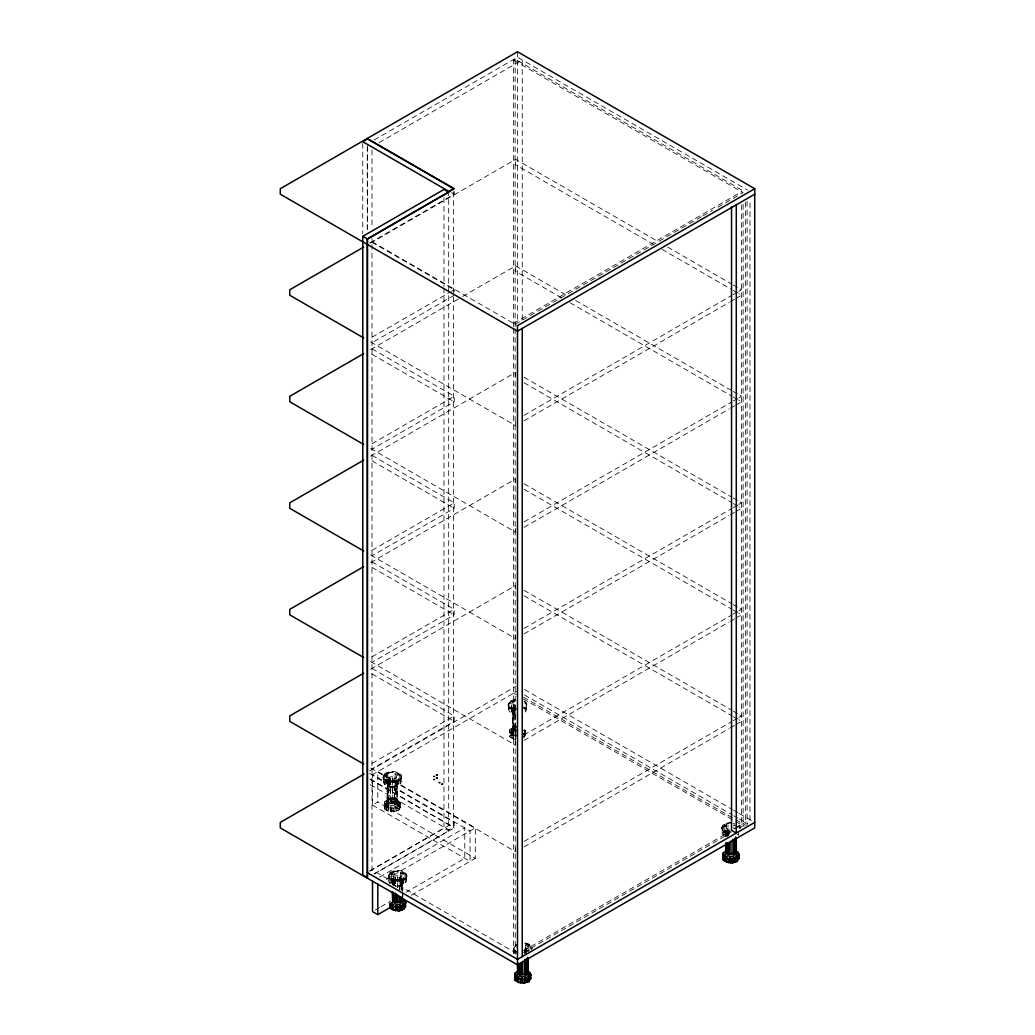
<?xml version="1.0" encoding="UTF-8"?>
<svg xmlns="http://www.w3.org/2000/svg" width="1035" height="1035" viewBox="0 0 1035 1035"><rect width="100%" height="100%" fill="white"/><g stroke="black" fill="none" stroke-linecap="round" stroke-linejoin="round"><path stroke-width="0.75" stroke-dasharray="5 3.75" d="M385.667 774.555C388.306 772.446 386.353 775.875 385.913 773.378C389.6 772.239 386.249 777.233 385.628 773.805M390.894 872.725C395.978 872.091 387.944 874.95 393.002 872.699M390.894 873.307L393.002 873.281M510.824 701.523C513.127 700.656 514.007 702.765 510.824 702.105M516.258 945.899L516.232 944.709M724.332 825.374C727.54 823.161 725.406 828.065 724.332 824.791C726.583 822.566 726.725 826.939 724.332 824.791M433.458 776.755C436.188 777.803 432.061 774.853 434.946 776.755M433.458 779.187C437.106 778.915 431.259 780.933 434.946 779.187M433.458 779.808L434.946 779.808M434.946 776.146L433.458 776.146M436.097 774.633C439.707 774.348 433.975 776.392 437.585 774.633M436.123 775.344L437.585 775.241M436.123 777.777C439.474 776.949 434.157 779.743 437.585 777.673M436.123 778.385L437.585 778.281M438.736 782.24C442.346 781.955 436.602 784 440.224 782.24M438.762 782.952L440.224 782.848M441.363 783.754C445.063 783.547 439.163 785.487 442.864 783.754M441.363 784.362L442.864 784.362M386.805 810.547L388.694 809.629L388.694 806.136L387.789 805.515L385.9 806.433L386.805 807.054L386.805 810.547L390.26 811.699L390.687 806.795L392.071 806.938L391.644 811.828L395.435 811.479L395.564 806.304L394.206 806.757L394.206 810.25L395.435 811.479M390.26 811.699L390.687 806.795M391.644 811.828L392.071 806.938M515.469 739.404L515.896 734.514L515.469 739.404L512.014 738.253L512.014 734.759L511.109 734.138L512.985 733.22L513.89 733.854L513.89 737.347L512.014 738.253M398.967 780.054C395.577 782.124 398.113 777.324 398.967 780.636C396.496 782.758 396.793 778.385 398.967 780.636M404.232 878.974C400.855 881.044 403.378 876.244 404.232 879.556C401.774 881.678 402.072 877.305 404.232 879.556M523.904 707.332L523.995 708.069M523.995 708.652L524.176 707.772M387.025 800.65L387.025 781.865L390.273 779.044L392.368 779.019L392.368 797.804C389.238 797.403 386.456 799.589 387.426 801.814L387.426 780.701M392.368 779.019L394.309 779.044L394.309 803.458L397.569 800.65L397.569 780.817M392.291 884.679L393.209 878.961L391.114 879.026L392.084 880.267L393.222 879.116M512.623 708.406L512.623 729.533L512.221 709.57L513.774 707.422L515.546 706.957M512.221 728.355L514.059 726.324L514.059 707.539M725.729 836.746L726.648 831.027L724.565 831.092L725.535 832.321L726.661 831.183M385.848 780.105C391.049 779.743 382.678 782.149 387.944 780.196M385.848 780.688L389.263 778.359L389.263 773.986L387.75 773.145L387.75 777.518L389.263 778.359M391.114 879.608L393.222 879.698M511.057 707.824C516.258 707.461 507.887 709.868 513.153 707.914M511.057 708.406L514.473 706.077L514.473 701.704L512.959 700.863L512.959 705.236L514.473 706.077M724.565 831.674L726.661 831.765M398.747 773.714C395.292 775.72 397.97 770.971 398.747 774.296C396.198 776.379 396.664 772.006 398.747 774.296M401.916 872.531C407.13 872.207 398.721 874.562 404.012 872.634M401.916 873.113L404.012 873.217M529.221 944.929C525.767 946.934 528.445 942.173 529.221 945.511C526.673 947.581 527.138 943.221 529.221 945.511M399.355 805.76L397.039 805.282L397.518 804.518L399.833 804.997L399.355 809.254L397.039 808.775L397.039 802.423L399.342 801.931L399.833 802.694L399.833 808.49L397.518 808.012M394.206 810.25L395.564 809.797L396.793 811.026L398.63 810.405L398.63 806.627L400.558 803.548L398.617 800.482L393.714 798.865L388.151 799.434L384.528 801.931L384.528 808.982L385.9 809.926L387.789 809.008L388.694 809.629M398.63 810.405L399.355 809.254M399.833 808.49L400.558 803.548M523.839 734.332L525.767 731.266L523.826 728.2M523.839 738.123L525.043 732.715M522.727 735.717L525.043 736.208L525.767 731.266M395.551 799.757L394.335 800.999L395.551 801.401L396.78 800.171L395.551 799.757L395.551 804.894L394.335 804.493L394.309 777.997M394.335 804.493L395.551 803.264L391.631 802.862L391.631 799.369L390.247 799.512L390.674 804.402L392.058 804.26L391.631 799.369M395.551 804.894L396.78 803.665L396.819 779.691M397.168 801.814L397.168 780.701L394.115 779.213M395.732 802.694L395.732 783.896L397.168 783.029L397.168 780.701M390.35 778.204L390.273 803.458L390.467 783.456M515.482 712.39L512.221 709.57M515.482 714.254C511.743 713.852 511.588 708.923 515.546 708.82M515.482 714.836C510.669 714.034 512.441 708.276 517.565 709.169M515.546 705.909L515.676 731.008L512.623 729.533M399.394 889.479C402.201 871.418 398.048 879.698 391.126 879.181M401.101 890.139L401.295 878.624L402.434 879.621L402.434 890.32M526.31 953.533L524.59 952.873L524.797 950.259M526.31 952.95L526.505 950.919M729.054 830.225L726.428 831.791L724.565 831.092M727.282 836.862L727.566 830.807M384.528 808.982L384.528 807.766L386.986 807.753L386.986 806.951L384.528 806.951L386.792 800.663L388.681 801.582L387.776 802.203L387.789 809.008M388.565 778.656L388.681 805.075L386.792 804.156L390.247 803.005L390.674 804.402M388.681 805.075L387.776 805.696L385.887 804.777M513.89 737.347L512.985 736.726L511.109 737.632L509.737 736.7L509.725 729.649L513.36 727.139L516.142 726.855M509.737 736.7L509.737 735.471L512.196 735.471L512.196 734.656L509.737 734.656L511.989 728.381L513.877 729.287L512.985 729.908L512.985 736.726M513.774 706.375L513.877 732.78L511.989 731.874L515.443 730.723L515.883 732.12L515.443 727.217L516.827 727.075M513.877 732.78L512.985 733.401L511.096 732.495M527.501 950.893L529.17 950.829M386.12 775.888L384.593 775.047L384.593 779.407A8.797 5.071 0 0 0 384.774 784.491L386.236 783.611L386.12 775.888L389.263 773.986M513.153 708.496L511.419 707.992L511.316 703.606L514.473 701.704M384.774 784.491L384.774 780.118L386.236 779.239L389.509 781.063L389.509 785.423L388.047 786.302L388.047 781.942L389.509 781.063M395.072 778.294L395.072 773.921L396.534 773.041L396.534 777.414L395.072 778.294L398.359 780.118L399.821 779.239L399.821 774.866L398.359 775.745L398.359 780.118M511.432 706.957L511.432 711.317L509.97 712.196L509.97 707.837L511.432 706.957L514.718 708.768L514.718 713.141L513.257 714.021L513.257 709.648L514.718 708.768M395.318 785.358L395.318 780.998L398.475 779.096L399.989 779.937L399.989 784.31L398.475 783.469L395.318 785.358L396.845 786.212A8.797 5.071 0 0 1 388.047 786.302M391.385 874.808L389.872 873.967L389.872 878.327L391.385 879.181L391.385 874.808L394.542 872.906L393.015 872.065L393.015 876.438L394.542 877.279L394.542 872.906M390.04 883.411L390.04 879.038L391.502 878.159L394.788 879.983L394.788 884.343L391.502 882.532L390.04 883.411A8.797 5.071 0 0 1 389.872 878.327M400.351 877.214L400.351 872.841L401.813 871.962L401.813 876.334L400.351 877.214L403.624 879.038L405.086 878.159L405.086 873.786L403.624 874.666L403.741 882.389L400.597 884.278L402.11 885.119A8.797 5.071 0 0 1 395.461 885.714M391.385 879.181L394.542 877.279M393.326 885.223L393.326 880.863L394.788 879.983M400.597 884.278L400.597 879.905L403.741 878.016L405.267 878.857L405.267 883.23L403.741 882.389M525.547 949.496L525.547 945.136L527.009 944.256L527.009 948.616L525.547 949.496L527.746 950.712M724.823 826.861L723.31 826.021L723.31 830.393L724.823 831.234L724.823 826.861L727.98 824.973L726.466 824.132L726.466 828.505L727.98 829.345L727.98 824.973M528.833 951.32L528.833 946.947L530.295 946.068A8.797 5.071 0 0 1 531.304 949.91M723.478 835.465L723.478 831.105L724.94 830.225L728.226 832.036L728.226 836.409L724.94 834.585L723.478 835.465A8.797 5.071 0 0 1 723.31 830.393M724.823 831.234L727.98 829.345M525.793 952.2L528.95 950.298M726.764 835.827L726.764 832.916L728.226 832.036M374.204 139.958L517.5 57.223L747.749 190.168M513.541 326.62L513.541 60.121L515.132 59.202L744.294 191.514M378.952 142.701L522.248 59.965L522.248 319.97M369.624 243.044L454.236 194.192L454.236 191.449M370.634 243.07L515.65 159.338L657.885 241.465M371.992 337.242L450.057 292.18M451.454 291.378L454.236 289.761L454.236 295.247L371.992 342.727M370.634 349.597L461.274 297.278M462.671 296.463L515.65 265.879L565.86 294.859M513.541 323.399L741.552 191.76M515.132 324.304L701.678 216.613M702.985 215.849L712.429 210.403M718.005 207.181L743.13 192.665L513.541 60.121M371.992 443.782L454.236 396.289L454.236 401.774L371.992 449.255M370.634 456.125L515.65 372.406L515.65 377.878M524.02 415.358L731.797 295.402M733.181 294.6L737.373 292.18M738.757 291.378L741.552 289.761L738.757 288.157M524.02 420.831L729.002 302.492M730.399 301.69L734.578 299.27M735.976 298.468L741.552 295.247L738.757 293.63M371.992 550.309L454.236 502.829L454.236 508.301L371.992 555.782M370.634 562.665L515.65 478.933L515.65 484.406M524.02 521.886L731.797 401.929M733.181 401.127L737.373 398.708M738.757 397.906L741.552 396.289L738.757 394.684M524.02 527.358L729.002 409.019M730.399 408.217L734.578 405.798M735.976 404.995L741.552 401.774L738.757 400.157M371.992 656.837L454.236 609.356L454.236 614.829L371.992 662.309M370.634 669.192L515.65 585.461L515.65 590.946M524.02 628.413L731.797 508.457M733.181 507.655L737.373 505.235M738.757 504.433L741.552 502.829L738.757 501.212M524.02 633.899L729.002 515.546M730.399 514.744L734.578 512.325M735.976 511.523L741.552 508.301L738.757 506.697M371.992 763.364L454.236 715.884L454.236 721.356L371.992 768.837M369.573 770.855L516.103 686.257M371.992 774.93L516.685 691.406M372.522 805.062L470.058 861.366L470.058 830.937L372.522 774.633L372.522 805.062L377.801 802.021L475.324 858.326L475.324 827.896L377.801 771.58L377.801 802.021M524.02 734.941L731.797 614.984M733.181 614.182L737.373 611.763M738.757 610.961L741.552 609.356L738.757 607.739M524.02 740.426L729.002 622.074M730.399 621.272L734.578 618.852M735.976 618.05L741.552 614.829L738.757 613.225M369.767 870.875L443.963 828.039L448.698 830.782L448.698 192.212M369.624 871.263L454.236 822.411L454.236 827.896L374.152 874.122M453.446 296.877L453.446 827.133L448.698 829.876L369.702 784.258M374.515 873.618L448.698 830.782M379.509 877.124L464.78 827.896L464.78 858.326L406.069 892.222M386.184 879.362L475.324 827.896M375.317 909.972L379.509 907.553M380.906 906.751L390.7 901.097M411.348 895.262L475.324 858.326M524.02 841.468L731.797 721.524M733.181 720.709L737.373 718.303M738.757 717.488L741.552 715.884L738.757 714.266M524.02 846.953L729.002 728.601M730.399 727.799L734.578 725.393M735.976 724.578L741.552 721.356L738.757 719.752M734.177 828.802L749.987 819.668L749.987 199.535M523.335 950.829L734.552 828.88M735.963 828.078L741.552 824.843L741.552 204.684M523.516 952.549L729.145 833.835M738.938 828.181L743.13 825.762L743.13 203.973M512.014 734.759L513.89 733.854M386.805 807.054L388.694 806.136M384.528 801.931L384.528 805.204L388.177 807.701L393.74 808.257L398.63 806.627M396.793 811.026L396.793 807.533L395.435 807.986L394.206 806.757M522.727 730.891L525.03 730.412L525.043 736.208M522.727 734.384L525.03 733.906L525.767 735.057M397.518 803.186L399.833 802.694M399.342 801.931L399.342 805.424L397.039 805.916L397.518 806.679L399.833 806.187L400.558 807.339M387.025 781.865L390.273 784.672L395.732 783.896M397.569 800.65L396.03 798.49L392.368 797.804M394.244 803.264L390.273 803.458M725.729 832.839L727.282 834.999M731.072 832.438L727.282 833.136L726.078 835.245M392.291 880.785L392.692 884.395L393.83 885.378M402.434 879.621L402.499 890.682M393.041 881.911L392.291 883.23L393.041 884.356M402.499 880.824C404.206 884.873 398.113 887.927 394.037 885.21L394.037 881.716M390.674 800.909L392.058 800.767M509.737 731.163L512.196 731.163L512.196 731.978L509.737 731.978M384.528 803.458L386.986 803.445L386.986 804.26L384.528 804.26M509.725 729.649L509.737 732.909L513.373 735.406L516.167 735.691M515.469 735.911L516.853 736.053M390.26 808.193L391.644 808.335M390.687 810.289L392.071 810.431M515.482 731.176L517.5 731.409M522.248 732.987L524.564 733.479M522.248 736.48L524.564 736.972M396.78 803.665L399.342 805.424M514.059 726.324L515.546 725.742M727.476 834.831L728.472 835.206M390.467 803.289L387.426 801.814M399.394 878.133L401.101 878.793M524.59 950.428L526.31 951.087M511.096 729.002L512.985 729.908M385.887 801.284L387.776 802.203M523.684 706.814L525.198 707.655L525.198 712.028L523.684 711.174M737.075 826.732L733.789 824.908L733.789 829.281M509.97 712.196A8.797 5.071 0 0 1 509.802 707.125L509.802 702.752L511.316 703.606M509.802 707.125L511.316 707.966M737.192 834.443L738.705 835.297L738.705 830.924M511.432 711.317L514.718 713.141M395.072 773.921L398.359 775.745M395.318 780.998L396.845 781.839A8.797 5.071 0 0 1 388.047 781.942M384.593 779.407L387.944 780.778M386.236 783.611L389.509 785.423M400.351 872.841L403.624 874.666M525.547 945.136L528.833 946.947M400.597 879.905L402.11 880.759A8.797 5.071 0 0 1 393.326 880.863M516.594 947.09L515.068 946.249A8.797 5.071 0 0 0 515.249 951.32M516.594 951.463L515.068 950.622A8.797 5.071 0 0 0 514.33 954.477M667.653 247.093L731.797 284.133M733.181 284.935L737.373 287.355M653.706 244.519L515.65 164.824L515.65 159.338M662.064 249.357L731.797 289.606M733.181 290.408L737.373 292.827M451.48 192.601L454.236 194.192M575.615 300.486L731.797 390.661M733.181 391.463L737.373 393.882M561.669 297.925L515.65 271.351L515.65 265.879M570.039 302.75L731.797 396.133M733.181 396.948L737.373 399.355M371.992 241.673L516.685 325.21M371.992 242.281L454.236 289.761M524.02 377.232L731.797 497.188M733.181 497.99L737.373 500.41M524.02 382.717L731.797 502.674M733.181 503.476L737.373 505.882M370.634 341.938L515.65 425.67L515.65 420.184M371.992 348.808L454.236 396.289M371.992 354.293L454.236 401.774M524.02 483.759L731.797 603.715M733.181 604.518L737.373 606.937M524.02 489.245L731.797 609.201M733.181 610.003L737.373 612.422M370.634 448.465L515.65 532.197L515.65 526.712M371.992 455.348L454.236 502.829M371.992 460.821L454.236 508.301M524.02 590.286L731.797 710.243M733.181 711.058L737.373 713.464M524.02 595.772L731.797 715.728M733.181 716.53L737.373 718.95M370.634 554.993L515.65 638.724L515.65 633.239M371.992 561.876L454.236 609.356M371.992 567.348L454.236 614.829M524.473 689.478L732.405 809.525M733.802 810.327L737.981 812.747M739.378 813.549L754.735 822.411M524.473 694.951L732.405 814.998M733.802 815.8L737.981 818.219M739.378 819.034L747.749 823.86M523.516 697.137L734.514 818.957M735.911 819.759L745.692 825.413M513.541 693.204L516.336 694.821M523.322 698.858L734.332 820.677M735.73 821.48L744.113 826.318M370.634 661.52L515.65 745.252L515.65 739.779M371.992 668.403L454.236 715.884M371.992 673.876L454.236 721.356M370.634 768.061L515.65 851.779L515.65 846.307M369.624 773.559L454.236 822.411M370.284 779.122L453.446 827.133M370.012 779.264L454.236 827.896M516.685 953.429L371.992 869.892L371.992 238.762M395.564 806.304L396.793 807.533M525.03 730.412L524.551 729.649L524.551 733.142L523.826 731.991M729.054 832.088L726.13 833.537L726.479 835.827L726.428 830.743M391.631 802.862L392.058 804.26M397.919 783.896L397.802 783.055A5.628 3.247 0 0 0 388.901 781.127A5.628 3.247 0 0 0 389.652 786.6A5.628 3.247 0 0 0 397.919 783.896L397.919 784.478A5.628 3.247 0 0 1 389.225 787.027A5.628 3.247 0 0 1 389.742 781.412A5.628 3.247 0 0 1 397.919 784.478M403.184 883.398L403.068 881.975A5.628 3.247 0 0 0 395.008 879.75A5.628 3.247 0 0 0 393.391 884.821M747.089 201.204L747.089 826.215M745.51 202.11L745.51 823.899M729.054 829.177L729.054 834.132M727.282 829.643L727.282 834.598M726.13 831.674L726.13 835.866M724.94 830.225L724.94 834.585M722.223 828.569L722.223 832.942M731.008 823.097A9.315 5.382 0 0 0 721.77 827.767L721.693 828.479M530.295 946.068L530.295 948.991M526.285 705.107L526.285 709.48M524.797 949.198L524.797 954.154M517.5 51.75L517.5 322.079M515.443 727.217L515.443 730.723M515.132 59.202L515.132 327.539M515.132 328.91L515.249 954.231M516.594 726.402A3.519 2.031 0 0 0 513.981 728.355L513.981 731.279A3.519 2.031 0 0 0 516.594 733.233M513.981 948.797L513.981 953.17M513.541 328.211L513.541 953.261M513.36 727.139L513.36 730.93M513.373 735.406L513.373 739.197M512.92 707.474L512.972 729.481M512.196 731.163L512.196 735.471M516.323 708.263A5.628 3.247 0 0 0 511.885 711.265L511.885 711.847A5.628 3.247 0 0 0 515.766 715.107M511.989 728.381L511.989 731.874M511.109 734.138L511.109 737.632M508.715 705.301L508.715 709.674M515.094 699.427A9.315 5.382 0 0 0 508.185 704.628L508.185 705.21A9.315 5.382 0 0 0 515.094 710.398M453.446 191.798L453.446 295.26M443.963 197.556L443.963 286.475M443.963 288.092L443.963 828.039M406.884 875.83A9.315 5.382 0 0 1 392.912 880.487A9.315 5.382 0 0 1 392.912 871.172A9.315 5.382 0 0 1 406.884 875.83L406.884 876.412A9.315 5.382 0 0 1 392.912 881.07A9.315 5.382 0 0 1 392.912 871.755A9.315 5.382 0 0 1 406.884 876.412M406.354 876.309L406.354 880.682M402.835 879.737L402.835 890.63M402.835 892.131L402.835 896.595M402.499 892.17L402.499 896.633M402.434 891.808L402.434 896.271M402.098 878.611L402.149 890.216M401.619 776.91A9.315 5.382 0 0 1 387.633 781.567A9.315 5.382 0 0 1 387.633 772.252A9.315 5.382 0 0 1 401.619 776.91L401.619 777.492A9.315 5.382 0 0 1 387.633 782.149A9.315 5.382 0 0 1 387.633 772.834A9.315 5.382 0 0 1 401.619 777.492M401.295 878.624L401.295 889.971M401.088 777.389L401.088 781.761M399.588 876.917L399.588 889.311M398.617 800.482L398.617 804.273M398.475 779.096L398.475 783.469M397.569 876.684L397.634 887.784M397.492 882.583L397.492 887.525M397.039 802.423L397.039 808.775M396.03 779.704L395.81 803.561M395.616 877.111L395.616 886.529M395.551 877.965L395.551 886.335M394.128 878.741L394.128 885.624M393.714 798.865L393.714 802.642M393.74 808.257L393.74 812.048M393.83 877.577L393.83 885.507M392.989 878.676L392.989 883.631M392.692 879.621L392.64 884.64M392.291 777.764L392.291 803.69M391.502 878.159L391.502 882.532M388.862 779.821L388.772 803.561M388.772 876.516L388.772 880.876M388.151 799.434L388.151 803.225M388.177 807.701L388.177 811.479M387.711 779.756L387.763 801.776M387.362 781.826L387.362 800.611M386.986 803.445L386.986 807.753M386.792 800.663L386.792 804.156M385.9 806.433L385.9 809.926M383.506 777.595L383.506 781.968M371.992 149.946L371.992 227.454M367.516 147.035L367.516 229.485M367.257 145.586L367.257 231.18M362.767 143.309L362.767 233.832M405.086 878.159A8.797 5.071 0 0 1 405.267 883.23M393.015 876.438A8.797 5.071 0 0 1 401.813 876.334M405.086 873.786A8.797 5.071 0 0 1 405.267 878.857M390.04 879.038A8.797 5.071 0 0 1 389.872 873.967M393.015 872.065A8.797 5.071 0 0 1 401.813 871.962M392.55 884.705A5.628 3.247 0 0 1 396.884 880.009A5.628 3.247 0 0 1 403.055 883.955A5.628 3.247 0 0 1 394.503 885.947M403.184 882.816A5.628 3.247 0 0 1 394.503 885.365M726.466 828.505A8.797 5.071 0 0 1 728.562 827.961M733.116 827.909A8.797 5.071 0 0 1 735.251 828.401M728.899 833.408A8.797 5.071 0 0 1 726.764 832.916M723.478 831.105A8.797 5.071 0 0 1 723.31 826.021M726.466 824.132A8.797 5.071 0 0 1 728.562 823.601M733.116 823.549A8.797 5.071 0 0 1 735.251 824.028M738.537 825.852A8.797 5.071 0 0 1 739.792 828.375M728.601 833.084A9.315 5.382 0 0 1 721.77 827.185A9.315 5.382 0 0 1 731.008 822.514M739.081 825.206A9.315 5.382 0 0 1 740.323 827.896M728.601 833.667A9.315 5.382 0 0 1 721.77 827.767M739.081 825.788A9.315 5.382 0 0 1 740.323 828.479M726.001 836.759A5.628 3.247 0 0 1 729.843 832.114M726.001 836.177A5.628 3.247 0 0 1 729.843 831.532M399.821 779.239A8.797 5.071 0 0 1 399.989 784.31M387.75 777.518A8.797 5.071 0 0 1 396.534 777.414M399.821 774.866A8.797 5.071 0 0 1 399.989 779.937M384.774 780.118A8.797 5.071 0 0 1 384.593 775.047M387.75 773.145A8.797 5.071 0 0 1 396.534 773.041M525.198 712.028A8.797 5.071 0 0 0 525.03 706.944L525.03 702.584A8.797 5.071 0 0 1 525.198 707.655M515.391 714.499A8.797 5.071 0 0 1 513.257 714.021M512.959 705.236A8.797 5.071 0 0 1 515.055 704.693M515.391 710.139A8.797 5.071 0 0 1 513.257 709.648M509.97 707.837A8.797 5.071 0 0 1 509.802 702.752M512.959 700.863A8.797 5.071 0 0 1 515.055 700.333M524.085 700.824A9.315 5.382 0 0 1 524.085 708.432M515.094 709.816A9.315 5.382 0 0 1 508.185 704.628M524.085 701.407A9.315 5.382 0 0 1 524.085 709.014M508.185 705.21A9.315 5.382 0 0 1 515.094 700.009M513.981 731.279A3.519 2.031 0 0 1 516.594 729.313M516.594 730.322A3.519 2.031 0 0 1 513.981 728.355M511.885 711.847A5.628 3.247 0 0 1 516.323 708.846M515.766 714.525A5.628 3.247 0 0 1 511.885 711.265M524.874 948.138A8.797 5.071 0 0 1 527.009 948.616M524.874 943.765A8.797 5.071 0 0 1 527.009 944.256M516.18 951.915A9.315 5.382 0 0 1 516.18 944.308M525.185 942.924A9.315 5.382 0 0 1 532.093 948.112M516.18 952.498A9.315 5.382 0 0 1 516.18 944.89M525.185 943.506A9.315 5.382 0 0 1 532.093 948.694M524.512 952.42A5.628 3.247 0 0 1 525.832 952.782M524.512 951.838A5.628 3.247 0 0 1 525.832 952.2M387.426 782.563C386.262 787.363 394.775 787.674 397.168 784.892C398.32 780.08 389.82 779.782 387.426 782.563M387.426 783.146C386.262 787.945 394.775 788.256 397.168 785.474C398.32 780.675 389.82 780.364 387.426 783.146M392.692 881.484C391.54 886.283 400.04 886.594 402.434 883.812C403.598 879 395.085 878.702 392.692 881.484M394.128 881.186L392.692 882.066L397.569 883.825L402.434 881.949L397.569 880.177L394.128 881.186M389.807 804.997A3.519 2.031 0 0 0 395.693 804.091A3.519 2.031 0 0 0 391.385 801.595A3.519 2.031 0 0 0 389.807 804.997M390.531 802.41A3.519 2.031 0 0 0 395.81 800.65A3.519 2.031 0 0 0 390.531 798.891A3.519 2.031 0 0 0 390.531 802.41"/><path stroke-width="1.5" d="M392.084 905.974L393.96 905.056L393.054 904.435L391.165 905.353L392.084 905.974L392.084 909.467L395.538 910.606L395.965 905.716L397.349 905.858L396.923 910.748L399.018 910.968L400.713 910.399L400.713 906.906L399.484 905.664L400.83 905.211L402.072 906.44L402.072 909.946L404.633 908.174L405.112 903.917L402.796 903.426L402.317 904.189L404.633 904.681M395.538 910.606L395.965 905.716M517.28 978.256L519.169 977.338L518.263 976.717L516.374 977.635L517.28 978.256L517.28 981.749L520.747 982.901L521.161 978.01L522.546 978.14L522.132 983.043L524.215 983.25L525.922 982.681L526.039 978.67M520.747 982.901L521.161 979.175M725.522 858.028L727.398 857.109L726.492 856.488L724.616 857.407L725.522 858.028L725.522 861.521L728.976 862.672L729.403 857.782L730.788 857.924L730.361 862.815L732.457 863.022L734.151 862.453L734.281 858.442M728.976 862.672L729.403 858.946M730.361 862.815L730.788 859.089M401.295 897.267C399.562 904.888 403.469 900.605 402.434 898.406M517.901 964.09L517.901 973.016L517.901 970.688M526.505 959.147L526.505 974.013L528.044 971.852L528.044 958.462M726.13 842.374L726.13 852.788L726.13 850.459M734.734 838.932L734.734 853.784L736.286 851.624L736.286 838.234M403.909 909.325L403.909 905.534L405.836 902.468L403.883 899.402M405.836 902.468L405.112 907.41L405.112 903.917M524.68 981.452L526.039 980.999L527.268 982.228L529.105 981.62L529.105 977.829L531.033 974.763L529.092 971.697M529.829 976.962L530.308 976.199L527.992 975.72L527.514 976.484L529.829 976.962L529.105 981.62M531.033 974.763L530.308 979.692L530.308 976.199M732.922 861.223L734.281 860.771L735.51 862L737.347 861.392L737.347 857.601L739.275 854.535L737.334 851.469L734.876 850.654M738.071 856.747L738.55 855.984L736.234 855.492L735.756 856.255L738.071 856.747L737.347 861.392M739.275 854.535L738.55 859.477L738.537 853.668L736.234 854.16L735.743 853.396L738.058 852.918M392.692 891.808L392.692 900.735L393.83 901.718L394.037 894.111M395.551 893.451L395.551 902.378L395.745 893.283M517.901 973.016L519.234 973.844L519.234 963.417M520.747 962.757L520.747 974.672L520.954 962.589M726.13 852.788L727.476 853.616L727.476 843.202M728.989 842.542L728.989 854.444L729.183 842.361M518.263 980.21L516.374 981.128L515.016 980.197L515.003 973.146L517.422 971.477M726.492 859.994L724.616 860.9L723.245 859.969L723.232 852.918L725.651 851.249M362.767 236.342L443.963 189.47L448.698 192.212L367.516 239.085L362.767 236.342L362.767 874.911L367.516 877.654L367.516 239.085M363.66 247.093L289.761 289.761L289.761 295.247L363.66 337.915M363.66 353.621L289.761 396.289L289.761 401.774L363.66 444.442M363.997 774.077L280.265 822.411L280.265 827.896L517.5 964.853L754.735 827.896L754.735 188.719L517.5 325.676L517.5 971.852M754.735 194.192L517.5 331.161L280.265 194.192L280.265 188.719L517.5 51.75L754.735 188.719M363.66 460.161L289.761 502.829L289.761 508.301L363.66 550.969M363.66 566.688L289.761 609.356L289.761 614.829L363.66 657.497M363.66 673.216L289.761 715.884L289.761 721.356L363.66 764.024M372.522 881.16L372.522 911.589L377.801 914.63L390.376 907.372M754.735 822.411L517.5 959.38L367.257 872.634M389.807 906.776L391.165 908.846L393.054 907.928M397.492 894.977L397.492 902.416L401.295 901.718M728.989 854.444L734.734 853.784M524.719 959.587L524.719 974.465L526.505 974.013M389.807 907.902L389.807 904.124L393.442 906.621L399.018 907.178L403.909 905.534M400.713 906.906L402.072 906.44M399.484 909.17L400.83 908.717L402.072 909.946M723.232 852.918L723.245 856.178L726.893 858.675L732.457 859.244L737.347 857.601M735.51 858.507L734.151 858.959L732.922 857.73L734.281 857.278L735.51 858.507L735.51 862M515.003 973.146L515.016 976.406L518.651 978.903L524.215 979.459L529.105 977.829M527.268 978.735L525.922 979.188L524.68 977.959L526.039 977.506L527.268 978.735L527.268 982.228M735.885 850.459L736.286 851.624M392.692 900.735L392.291 892.131M527.643 970.688L528.044 971.852M524.719 974.465L520.747 974.672M723.245 854.431L725.703 854.431L725.703 855.246L723.245 855.246M389.807 903.18L392.265 903.18L392.265 902.365M515.003 974.659L517.461 974.659L517.474 975.462L515.003 975.475M728.976 859.179L730.361 859.322M729.403 861.275L730.788 861.418M395.538 907.113L396.923 907.255M395.965 909.209L397.349 909.351M520.747 979.408L522.132 979.55M521.161 981.503L522.546 981.633M395.551 902.378L397.569 902.611L397.569 895.171M727.476 853.616L729.183 854.276M394.037 901.55L395.745 902.209M519.234 973.844L520.954 974.504M367.257 138.496L454.236 188.719L367.257 238.93L367.257 878.107M738.537 857.174L739.275 858.326M530.308 977.389L531.033 978.541M405.099 905.107L405.836 906.259M723.232 856.708L723.245 857.924M723.245 858.739L723.245 859.969M515.003 976.924L515.003 978.153M515.003 978.968L515.016 980.197M736.286 204.839L736.286 833.071L731.538 830.329L731.538 206.948M735.885 837.91L735.885 852.788M735.536 837.108L735.587 852.685M734.449 838.816L734.449 853.668M732.961 839.359L733.026 854.444M732.457 859.244L732.457 863.022M730.943 841.08L731.008 854.677M727.282 843.37L727.282 853.784M726.893 858.675L726.893 862.465M726.479 843.823L726.479 852.749M725.729 844.185L725.729 851.624M724.616 857.407L724.616 860.9M527.643 957.297L527.643 973.016M527.358 958.048L527.358 972.9M526.207 959.044L526.207 973.896M524.797 959.807L524.797 974.672M524.215 979.459L524.215 983.25M522.701 961.308L522.766 974.905M522.248 328.418L522.248 956.638M519.04 963.585L519.04 974.013M518.651 978.903L518.651 982.694M517.836 964.374L517.836 971.813M516.374 977.635L516.374 981.128M402.434 897.759L402.434 900.735M402.149 897.643L402.149 900.618M400.998 897.151L400.998 901.601M400.83 906.375L400.83 908.717M399.51 896.232L399.588 902.378M399.018 907.178L399.018 910.968M393.83 892.791L393.83 901.718M393.442 906.621L393.442 910.399M391.165 905.353L391.165 908.846M377.801 884.201L377.801 914.63M400.959 901.951A3.519 2.031 0 0 1 396.651 904.435A3.519 2.031 0 0 1 395.085 901.045M395.81 901.33A3.519 2.031 0 0 1 395.085 901.006M734.41 854.017A3.519 2.031 0 0 1 730.555 856.553A3.519 2.031 0 0 1 727.967 853.526M732.767 853.383A3.519 2.031 0 0 1 731.008 853.655M525.262 973.327A3.519 2.031 0 0 1 525.262 976.199A3.519 2.031 0 0 1 520.282 976.199A3.519 2.031 0 0 1 520.282 973.327M521.019 973.612A3.519 2.031 0 0 1 520.282 973.288M517.267 971.865L516.361 972.486L518.25 973.405L519.156 972.784L517.267 971.865M725.509 851.65L724.604 852.271L726.492 853.176L727.385 852.555L725.509 851.65M367.516 138.949L362.767 141.691L448.698 191.307L453.446 188.564L367.516 138.949M404.62 900.851L402.304 901.343L402.783 902.106L405.099 901.614L404.62 900.851M529.829 973.133L527.514 973.624L527.992 974.388L530.308 973.896L529.829 973.133"/></g></svg>
